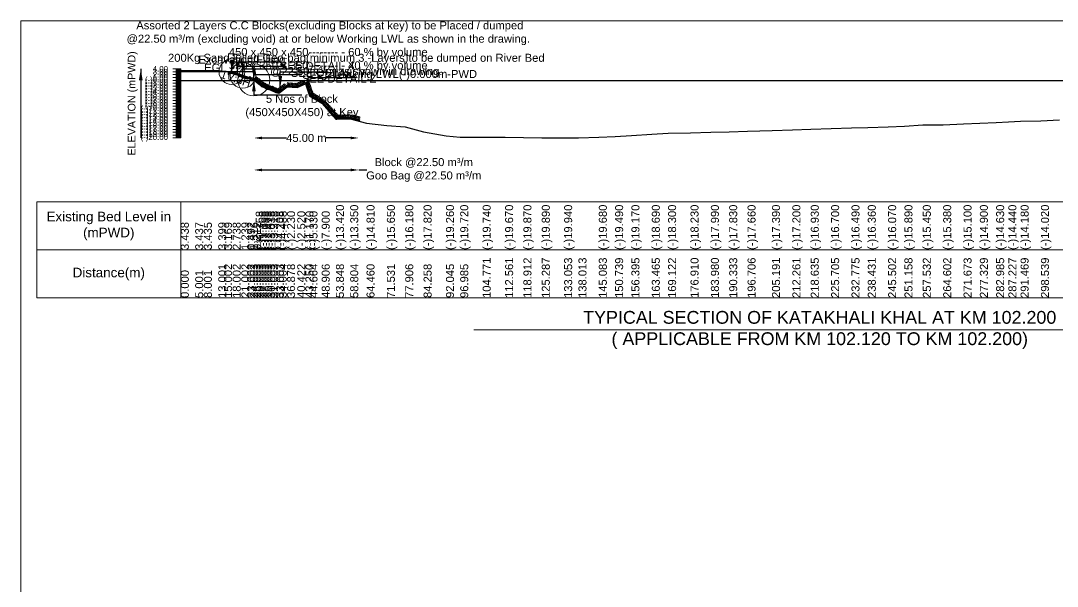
# Model space of a CAD drawing. Header units: inches. Extents: x 89000 to 845000, y -7071 to 31.
# Drawn here: x 745000 to 751476, y -3536 to 0 of the extents above; entities that cross this region are included whole.
import ezdxf

# ---------------------------------------------------------------- set-up
doc = ezdxf.new("R2010")
doc.units = ezdxf.units.IN
doc.header["$LTSCALE"] = 7
doc.header["$MEASUREMENT"] = 0
for name, color, linetype, lineweight in [('Cross section Data Border', 7, 'Continuous', 9), ('Cross Section Labels', 7, 'Continuous', 9), ('Existing_Bed_Level for Xsection', 7, 'Continuous', 25), ('Long Section Labels', 7, 'Continuous', 9)]:
    doc.layers.add(name, color=color, linetype=linetype, lineweight=lineweight)
doc.styles.get("Standard").update_dxf_attribs({"font": 'arial.ttf'})
doc.dimstyles.new('Appron Lebeling Style', dxfattribs={"dimtxt": 50, "dimasz": 50, "dimexe": 0.18, "dimexo": 0.0625, "dimgap": 0.09, "dimtad": 0, "dimtih": 1, "dimtoh": 1, "dimdec": 4, "dimzin": 0, "dimdsep": 46, "dimtxsty": 'Standard', "dimcen": 0.09, "dimse1": 1, "dimse2": 1, "dimadec": 0, "dimazin": 0, "dimtfac": 1, "dimtdec": 4, "dimtofl": 0, "dimtmove": 0, "dimatfit": 3, "dimfxl": 1, "dimtolj": 1, "dimtzin": 0, "dimarcsym": 0})
doc.dimstyles.get("Standard").update_dxf_attribs({"dimtxt": 0.18, "dimasz": 0.18, "dimexe": 0.18, "dimexo": 0.0625, "dimgap": 0.09, "dimtad": 0, "dimtih": 1, "dimtoh": 1, "dimdec": 4, "dimzin": 0, "dimdsep": 46, "dimtxsty": 'Standard', "dimcen": 0.09, "dimadec": 0, "dimazin": 0, "dimtfac": 1, "dimtdec": 4, "dimtofl": 0, "dimtmove": 0, "dimatfit": 3, "dimfxl": 1, "dimtolj": 1, "dimtzin": 0, "dimarcsym": 0})

# ---------------------------------------------------------------- blocks, each defined once
blk = doc.blocks.new('*D347')
at = {"layer": 'Cross Section Labels', "color": 0, "lineweight": -2, "transparency": 16777216}
for p, q in [((746506.7, -733.1), (746660.9, -733.1)), ((747062.2, -733.1), (746908, -733.1))]:
    blk.add_line(p, q, dxfattribs=at)
at = {"layer": 'Cross Section Labels', "color": 0, "transparency": 16777216}
for points in [[(746506.7, -724.7), (746506.7, -741.4), (746456.7, -733.1)], [(747062.2, -724.7), (747062.2, -741.4), (747112.2, -733.1)]]:
    blk.add_solid(points, dxfattribs=at)
at = {"layer": 'Defpoints', "color": 0, "transparency": 16777216}
for p in [(746456.7, -373.1), (747112.2, -627.2), (747112.2, -733.1)]:
    blk.add_point(p, dxfattribs=at)
at = {"layer": 'Cross Section Labels', "color": 0, "transparency": 16777216, "insert": (746784.5, -733.1), "char_height": 50, "attachment_point": 5}
blk.add_mtext('\\A1;45.00 m', dxfattribs=at)
blk = doc.blocks.new('*D348')
at = {"layer": 'Cross Section Labels', "color": 0, "lineweight": -2, "transparency": 16777216}
for p, q in [((746506.7, -933.1), (747062.2, -933.1)), ((747112.2, -933.1), (747162.2, -933.1))]:
    blk.add_line(p, q, dxfattribs=at)
at = {"layer": 'Cross Section Labels', "color": 0, "transparency": 16777216}
for points in [[(746506.7, -924.7), (746506.7, -941.4), (746456.7, -933.1)], [(747062.2, -924.7), (747062.2, -941.4), (747112.2, -933.1)]]:
    blk.add_solid(points, dxfattribs=at)
at = {"layer": 'Defpoints', "color": 0, "transparency": 16777216}
for p in [(746456.7, -373.1), (747112.2, -627.2), (747112.2, -933.1)]:
    blk.add_point(p, dxfattribs=at)
at = {"layer": 'Cross Section Labels', "color": 0, "transparency": 16777216, "insert": (747517.8, -933.1), "char_height": 50, "attachment_point": 5}
blk.add_mtext('\\A1;Block @22.50 m³/m ^JGoo Bag @22.50 m³/m ', dxfattribs=at)

msp = doc.modelspace()

# ---------------------------------------------------------------- linework, layer by layer
at = {"layer": 'Cross section Data Border'}
msp.add_lwpolyline([(745100, -1133.08), (754083.21237, -1133.08), (754083.21237, -1733.08), (745100, -1733.08)], close=True, dxfattribs=at)
for points in [[(746000, -1133.08), (746000, -1733.08)], [(745100, -1433.08), (754083.21237, -1433.08)]]:
    msp.add_lwpolyline(points, dxfattribs=at)
at = {"layer": 'Cross Section Labels'}
for points in [[(745000, 0), (755000, 0), (755000, -7071), (745000, -7071)], [(746892.74257, -373.08), (746942.74257, -323.08), (746842.74257, -323.08)]]:
    msp.add_lwpolyline(points, close=True, dxfattribs=at)
msp.add_lwpolyline([(747831.60619, -1933.08), (749991.60619, -1933.08), (752151.60619, -1933.08)], dxfattribs=at)
for centre, radius in [((746319.04257, -319.08), 80), ((746387.89257, -342.03), 80), ((746456.74257, -370.38), 100)]:
    msp.add_circle(centre, radius, dxfattribs=at)
at = {"layer": 'Existing_Bed_Level for Xsection'}
for points in [[(746000, -311.196), (746090.00906, -311.214), (746144.017, -311.25), (746234.02606, -311.898), (746270.02718, -316.038), (746324.03512, -323.796), (746378.04306, -350.778), (746414.04418, -364.224), (746432.05101, -349.392), (746450.04529, -369.264), (746468.05212, -379.524), (746486.04641, -394.104), (746504.05324, -410.664), (746522.06006, -417.684), (746540.05435, -427.764), (746558.06118, -432.804), (746594.0623, -448.824), (746612.06912, -453.864), (746663.79948, -413.22), (746727.60062, -418.44), (746778.50133, -394.14), (746803.95221, -469.02), (746880.30656, -515.28), (746969.26762, -614.64), (747058.47411, -613.38), (747160.28736, -639.66), (747287.55618, -654.78), (747402.29935, -664.32), (747516.64445, -693.84), (747656.81374, -719.76), (747745.73648, -728.04), (747885.88686, -728.4), (748026.09739, -727.14), (748140.41994, -730.74), (748255.15767, -731.1), (748394.95842, -732), (748484.22575, -732), (748611.48841, -727.32), (748713.29966, -723.9), (748815.11178, -718.14), (748942.37804, -709.5), (749044.19182, -702.48), (749184.37643, -701.22), (749311.63817, -696.9), (749425.99858, -694.02), (749540.71248, -690.96), (749693.43063, -686.1), (749820.69679, -682.68), (749935.43168, -677.82), (750062.69328, -673.68), (750189.95595, -669.9), (750291.76679, -667.56), (750419.03115, -662.34), (750520.84324, -659.1), (750635.58261, -651.18), (750762.84372, -649.92), (750890.10577, -644.88), (750991.91604, -641.28), (751093.72684, -636.42), (751170.08526, -633), (751246.44395, -628.32), (751373.70898, -625.44), (751488.44667, -619.5)], [(746456.74257, -319.08), (746000, -319.08)], [(746436.49257, -358.23), (746319.8739, -319.35711), (746319.04257, -319.08), (746318.16627, -319.08), (746301.96627, -319.08)], [(746000, -373.08), (753983.21237, -373.08)], [(746301.96627, -324.48), (746318.16627, -324.48), (746436.49257, -363.9221)], [(746301.96627, -326.28), (746317.87417, -326.28), (746433.97417, -364.98)], [(746301.96627, -328.08), (746317.58207, -328.08), (746432.44257, -366.36683)]]:
    msp.add_lwpolyline(points, dxfattribs=at)
at = {"layer": 'Long Section Labels'}
for points in [[(746000, -301.08), (745950, -301.08)], [(746000, -319.08), (745950, -319.08)], [(746000, -305.58), (745970, -305.58)], [(746000, -310.08), (745970, -310.08)], [(746000, -314.58), (745970, -314.58)], [(746000, -323.58), (745970, -323.58)], [(746000, -733.08), (746000, -715.08), (746000, -697.08), (746000, -679.08), (746000, -661.08), (746000, -643.08), (746000, -625.08), (746000, -607.08), (746000, -589.08), (746000, -571.08), (746000, -553.08), (746000, -535.08), (746000, -517.08), (746000, -499.08), (746000, -481.08), (746000, -463.08), (746000, -445.08), (746000, -427.08), (746000, -409.08), (746000, -391.08), (746000, -373.08), (746000, -355.08), (746000, -337.08), (746000, -319.08), (746000, -301.08)], [(746000, -337.08), (745950, -337.08)], [(746000, -355.08), (745950, -355.08)], [(746000, -373.08), (745950, -373.08)], [(746000, -328.08), (745970, -328.08)], [(746000, -332.58), (745970, -332.58)], [(746000, -341.58), (745970, -341.58)], [(746000, -346.08), (745970, -346.08)], [(746000, -350.58), (745970, -350.58)], [(746000, -359.58), (745970, -359.58)], [(746000, -364.08), (745970, -364.08)], [(746000, -368.58), (745970, -368.58)], [(746000, -377.58), (745970, -377.58)], [(746000, -382.08), (745970, -382.08)], [(746000, -386.58), (745970, -386.58)], [(746000, -391.08), (745950, -391.08)], [(746000, -409.08), (745950, -409.08)], [(746000, -427.08), (745950, -427.08)], [(746000, -445.08), (745950, -445.08)], [(746000, -395.58), (745970, -395.58)], [(746000, -400.08), (745970, -400.08)], [(746000, -404.58), (745970, -404.58)], [(746000, -413.58), (745970, -413.58)], [(746000, -418.08), (745970, -418.08)], [(746000, -422.58), (745970, -422.58)], [(746000, -431.58), (745970, -431.58)], [(746000, -436.08), (745970, -436.08)], [(746000, -440.58), (745970, -440.58)], [(746000, -449.58), (745970, -449.58)], [(746000, -463.08), (745950, -463.08)], [(746000, -481.08), (745950, -481.08)], [(746000, -499.08), (745950, -499.08)], [(746000, -517.08), (745950, -517.08)], [(746000, -454.08), (745970, -454.08)], [(746000, -458.58), (745970, -458.58)], [(746000, -467.58), (745970, -467.58)], [(746000, -472.08), (745970, -472.08)], [(746000, -476.58), (745970, -476.58)], [(746000, -485.58), (745970, -485.58)], [(746000, -490.08), (745970, -490.08)], [(746000, -494.58), (745970, -494.58)], [(746000, -503.58), (745970, -503.58)], [(746000, -508.08), (745970, -508.08)], [(746000, -512.58), (745970, -512.58)], [(746000, -535.08), (745950, -535.08)], [(746000, -553.08), (745950, -553.08)], [(746000, -571.08), (745950, -571.08)], [(746000, -521.58), (745970, -521.58)], [(746000, -526.08), (745970, -526.08)], [(746000, -530.58), (745970, -530.58)], [(746000, -539.58), (745970, -539.58)], [(746000, -544.08), (745970, -544.08)], [(746000, -548.58), (745970, -548.58)], [(746000, -557.58), (745970, -557.58)], [(746000, -562.08), (745970, -562.08)], [(746000, -566.58), (745970, -566.58)], [(746000, -575.58), (745970, -575.58)], [(746000, -580.08), (745970, -580.08)], [(746000, -589.08), (745950, -589.08)], [(746000, -607.08), (745950, -607.08)], [(746000, -625.08), (745950, -625.08)], [(746000, -643.08), (745950, -643.08)], [(746000, -584.58), (745970, -584.58)], [(746000, -593.58), (745970, -593.58)], [(746000, -598.08), (745970, -598.08)], [(746000, -602.58), (745970, -602.58)], [(746000, -611.58), (745970, -611.58)], [(746000, -616.08), (745970, -616.08)], [(746000, -620.58), (745970, -620.58)], [(746000, -629.58), (745970, -629.58)], [(746000, -634.08), (745970, -634.08)], [(746000, -638.58), (745970, -638.58)], [(746000, -661.08), (745950, -661.08)], [(746000, -679.08), (745950, -679.08)], [(746000, -697.08), (745950, -697.08)], [(746000, -647.58), (745970, -647.58)], [(746000, -652.08), (745970, -652.08)], [(746000, -656.58), (745970, -656.58)], [(746000, -665.58), (745970, -665.58)], [(746000, -670.08), (745970, -670.08)], [(746000, -674.58), (745970, -674.58)], [(746000, -683.58), (745970, -683.58)], [(746000, -688.08), (745970, -688.08)], [(746000, -692.58), (745970, -692.58)], [(746000, -701.58), (745970, -701.58)], [(746000, -706.08), (745970, -706.08)], [(746000, -710.58), (745970, -710.58)], [(746000, -715.08), (745950, -715.08)], [(746000, -733.08), (745950, -733.08)], [(746000, -719.58), (745970, -719.58)], [(746000, -724.08), (745970, -724.08)], [(746000, -728.58), (745970, -728.58)]]:
    msp.add_lwpolyline(points, dxfattribs=at)
for points in [[(746301.96627, -319.08), (746296.56627, -319.08), (746296.56627, -327.18), (746301.96627, -327.18)], [(746310.06627, -319.08), (746301.96627, -319.08), (746301.96627, -324.48), (746310.06627, -324.48)], [(746318.16627, -319.08), (746310.06627, -319.08), (746310.06627, -324.48), (746318.16627, -324.48)], [(746327.55824, -321.91856), (746319.8739, -319.35711), (746318.16627, -324.48), (746325.85061, -327.04144)], [(746335.24257, -324.48), (746327.55824, -321.91856), (746325.85061, -327.04144), (746333.53494, -329.60289)], [(746301.96627, -327.18), (746296.56627, -327.18), (746296.56627, -335.28), (746301.96627, -335.28)], [(746342.92691, -327.04144), (746335.24257, -324.48), (746333.53494, -329.60289), (746341.21928, -332.16433)], [(746350.61124, -329.60289), (746342.92691, -327.04144), (746341.21928, -332.16433), (746348.90361, -334.72578)], [(746358.29557, -332.16433), (746350.61124, -329.60289), (746348.90361, -334.72578), (746356.58794, -337.28722)], [(746365.97991, -334.72578), (746358.29557, -332.16433), (746356.58794, -337.28722), (746364.27228, -339.84867)], [(746373.66424, -337.28722), (746365.97991, -334.72578), (746364.27228, -339.84867), (746371.95661, -342.41011)], [(746381.34858, -339.84867), (746373.66424, -337.28722), (746371.95661, -342.41011), (746379.64095, -344.97156)], [(746389.03291, -342.41011), (746381.34858, -339.84867), (746379.64095, -344.97156), (746387.32528, -347.533)], [(746396.71725, -344.97156), (746389.03291, -342.41011), (746387.32528, -347.533), (746395.00962, -350.09445)], [(746404.40158, -347.533), (746396.71725, -344.97156), (746395.00962, -350.09445), (746402.69395, -352.65589)], [(746412.08592, -350.09445), (746404.40158, -347.533), (746402.69395, -352.65589), (746410.37829, -355.21734)], [(746419.77025, -352.65589), (746412.08592, -350.09445), (746410.37829, -355.21734), (746418.06262, -357.77878)], [(746427.45459, -355.21734), (746419.77025, -352.65589), (746418.06262, -357.77878), (746425.74696, -360.34023)], [(746435.13892, -357.77878), (746427.45459, -355.21734), (746425.74696, -360.34023), (746433.43129, -362.90167)], [(746440.54257, -364.98), (746432.44257, -364.98), (746432.44257, -373.08), (746440.54257, -373.08)], [(746444.59257, -356.88), (746436.49257, -356.88), (746436.49257, -364.98), (746444.59257, -364.98)], [(746448.64257, -364.98), (746440.54257, -364.98), (746440.54257, -373.08), (746448.64257, -373.08)], [(746452.69257, -356.88), (746444.59257, -356.88), (746444.59257, -364.98), (746452.69257, -364.98)], [(746456.74257, -364.98), (746448.64257, -364.98), (746448.64257, -373.08), (746456.74257, -373.08)], [(746472.35273, -365.03757), (746468.25867, -358.04839), (746461.26949, -362.14244), (746465.36354, -369.13163)], [(746476.54858, -356.5208), (746470.78964, -350.82478), (746465.09363, -356.58372), (746470.85256, -362.27973)], [(746479.39048, -369.04757), (746475.29642, -362.05838), (746468.30724, -366.15244), (746472.40129, -373.14162)], [(746483.58633, -360.53079), (746477.82739, -354.83477), (746472.13138, -360.59371), (746477.89031, -366.28973)], [(746487.23422, -376.12646), (746484.32907, -368.56537), (746476.76798, -371.47052), (746479.67313, -379.03161)], [(746492.757, -368.4038), (746487.99913, -361.84845), (746481.44378, -366.60632), (746486.20165, -373.16168)], [(746493.52764, -381.22575), (746490.6225, -373.66466), (746483.0614, -376.56981), (746485.96655, -384.1309)], [(746499.05043, -373.50309), (746494.29256, -366.94774), (746487.7372, -371.70562), (746492.49508, -378.26097)], [(746500.28075, -387.20205), (746497.85433, -379.47402), (746490.1263, -381.90044), (746492.55272, -389.62847)], [(746506.27586, -379.84003), (746501.93742, -372.99986), (746495.09725, -377.3383), (746499.43569, -384.17847)], [(746506.24283, -392.68508), (746503.81641, -384.95705), (746496.08837, -387.38347), (746498.5148, -395.1115)], [(746512.23794, -385.32307), (746507.8995, -378.4829), (746501.05933, -382.82133), (746505.39777, -389.66151)], [(746517.56506, -389.96536), (746511.03787, -385.16892), (746506.24143, -391.69611), (746512.76862, -396.49255)], [(746518.20002, -390.8061), (746513.86158, -383.96593), (746507.02141, -388.30437), (746511.35984, -395.14454)], [(746525.11184, -392.90749), (746518.58465, -388.11105), (746513.78821, -394.63824), (746520.3154, -399.43468)], [(746674.57192, -389.82774), (746666.94548, -387.09876), (746664.21649, -394.7252), (746671.84294, -397.45418)], [(746682.64494, -390.48825), (746675.0185, -387.75926), (746672.28952, -395.38571), (746679.91596, -398.11469)], [(746690.71797, -391.14876), (746683.09153, -388.41977), (746680.36254, -396.04622), (746687.98898, -398.7752)], [(746740.47396, -385.48596), (746732.50981, -386.96323), (746733.98708, -394.92738), (746741.95123, -393.45011)], [(746747.7837, -381.99629), (746739.81955, -383.47356), (746741.29681, -391.43771), (746749.26096, -389.96045)], [(746755.09343, -378.50663), (746747.12928, -379.98389), (746748.60655, -387.94804), (746756.5707, -386.47078)], [(746758.5831, -385.81636), (746750.61895, -387.29363), (746752.09621, -395.25778), (746760.06036, -393.78051)], [(746762.40317, -375.01696), (746754.43902, -376.49422), (746755.91628, -384.45837), (746763.88043, -382.98111)], [(746765.89283, -382.32669), (746757.92868, -383.80396), (746759.40595, -391.76811), (746767.3701, -390.29085)], [(746769.7129, -371.52729), (746761.74875, -373.00456), (746763.22602, -380.96871), (746771.19017, -379.49144)], [(746773.20257, -378.83703), (746765.23842, -380.31429), (746766.71568, -388.27844), (746774.67983, -386.80118)], [(746804.59665, -395.73842), (746804.06535, -387.65586), (746795.9828, -388.18715), (746796.51409, -396.26971)], [(746512.20491, -398.16811), (746509.77848, -390.44008), (746502.05045, -392.8665), (746504.47687, -400.59454)], [(746514.65449, -399.00246), (746509.58606, -392.68415), (746503.26775, -397.75257), (746508.33617, -404.07088)], [(746522.20127, -401.94459), (746517.13284, -395.62628), (746510.81453, -400.6947), (746515.88295, -407.01301)], [(746529.74804, -404.88672), (746524.67962, -398.5684), (746518.36131, -403.63683), (746523.42973, -409.95514)], [(746532.65862, -395.84962), (746526.13143, -391.05318), (746521.33499, -397.58037), (746527.86218, -402.37681)], [(746538.51255, -410.033), (746534.36771, -403.07382), (746527.40852, -407.21866), (746531.55336, -414.17785)], [(746542.64627, -401.4859), (746536.84601, -395.83197), (746531.19208, -401.63223), (746536.99234, -407.28617)], [(746545.57931, -413.99165), (746541.43447, -407.03246), (746534.47528, -411.1773), (746538.62013, -418.13649)], [(746549.71304, -405.44455), (746543.91278, -399.79061), (746538.25884, -405.59088), (746544.05911, -411.24481)], [(746549.98104, -415.26115), (746544.314, -409.4737), (746538.52655, -415.14074), (746544.19359, -420.92819)], [(746551.98584, -405.98099), (746545.0173, -401.8519), (746540.88821, -408.82045), (746547.85676, -412.94954)], [(746557.78127, -417.44439), (746552.11422, -411.65693), (746546.32677, -417.32397), (746551.99381, -423.11143)], [(746559.78607, -408.16423), (746552.81752, -404.03514), (746548.68843, -411.00369), (746555.65698, -415.13277)], [(746565.58149, -419.62762), (746559.91445, -413.84017), (746554.12699, -419.50721), (746559.79403, -425.29466)], [(746567.58629, -410.34746), (746560.61775, -406.21837), (746556.48866, -413.18692), (746563.4572, -417.31601)], [(746574.816, -424.15276), (746570.04969, -417.60354), (746563.50047, -422.36985), (746568.26678, -428.91907)], [(746578.14749, -415.26221), (746571.8526, -410.16473), (746566.75511, -416.45962), (746573.05001, -421.5571)], [(746582.21638, -427.44583), (746577.45007, -420.89661), (746570.90085, -425.66292), (746575.66716, -432.21214)], [(746585.54788, -418.55528), (746579.25298, -413.4578), (746574.1555, -419.75269), (746580.45039, -424.85017)], [(746589.61677, -430.7389), (746584.85046, -424.18968), (746578.30124, -428.95598), (746583.06755, -435.50521)], [(746592.94826, -421.84835), (746586.65337, -416.75087), (746581.55588, -423.04576), (746587.85078, -428.14324)], [(746597.01715, -434.03197), (746592.25084, -427.48274), (746585.70162, -432.24905), (746590.46793, -438.79827)], [(746600.34864, -425.14142), (746594.05375, -420.04394), (746588.95627, -426.33883), (746595.25116, -431.43631)], [(746604.41754, -437.32503), (746599.65123, -430.77581), (746593.10201, -435.54212), (746597.86832, -442.09134)], [(746607.74903, -428.43449), (746601.45414, -423.33701), (746596.35665, -429.6319), (746602.65155, -434.72938)], [(746604.84144, -428.77592), (746597.39338, -431.95968), (746600.57714, -439.40774), (746608.0252, -436.22398)], [(746610.43771, -438.12611), (746604.77067, -432.33865), (746598.98321, -438.0057), (746604.65025, -443.79315)], [(746612.44251, -428.84595), (746605.47397, -424.71686), (746601.34488, -431.68541), (746608.31343, -435.8145)], [(746611.14524, -435.87541), (746603.12787, -437.02939), (746604.28185, -445.04677), (746612.29923, -443.89278)], [(746611.2107, -423.77166), (746603.76263, -426.95542), (746606.94639, -434.40349), (746614.39446, -431.21973)], [(746618.23793, -440.30935), (746612.57089, -434.52189), (746606.78344, -440.18893), (746612.45048, -445.97639)], [(746616.21495, -430.14092), (746608.76689, -433.32468), (746611.95065, -440.77274), (746619.39872, -437.58898)], [(746620.24274, -431.02918), (746613.27419, -426.9001), (746609.1451, -433.86864), (746616.11365, -437.99773)], [(746617.57995, -418.7674), (746610.13189, -421.95117), (746613.31565, -429.39923), (746620.76371, -426.21547)], [(746622.58421, -425.13666), (746615.13614, -428.32042), (746618.31991, -435.76849), (746625.76797, -432.58472)], [(746623.94921, -413.76315), (746616.50114, -416.94691), (746619.6849, -424.39497), (746627.13297, -421.21121)], [(746628.95346, -420.1324), (746621.5054, -423.31617), (746624.68916, -430.76423), (746632.13723, -427.58047)], [(746630.31846, -408.75889), (746622.8704, -411.94265), (746626.05416, -419.39072), (746633.50222, -416.20695)], [(746635.32272, -415.12815), (746627.87465, -418.31191), (746631.05842, -425.75997), (746638.50648, -422.57621)], [(746636.68772, -403.75463), (746629.23965, -406.9384), (746632.42341, -414.38646), (746639.87148, -411.2027)], [(746641.69197, -410.12389), (746634.24391, -413.30765), (746637.42767, -420.75572), (746644.87574, -417.57195)], [(746643.05697, -398.75038), (746635.60891, -401.93414), (746638.79267, -409.3822), (746646.24073, -406.19844)], [(746648.06123, -405.11963), (746640.61316, -408.30339), (746643.79693, -415.75146), (746651.24499, -412.5677)], [(746649.42623, -393.74612), (746641.97816, -396.92988), (746645.16193, -404.37795), (746652.60999, -401.19418)], [(746654.43048, -400.11537), (746646.98242, -403.29914), (746650.16618, -410.7472), (746657.61425, -407.56344)], [(746673.91141, -397.90077), (746666.28497, -395.17178), (746663.55598, -402.79822), (746671.18243, -405.52721)], [(746681.98444, -398.56127), (746674.35799, -395.83229), (746671.62901, -403.45873), (746679.25545, -406.18772)], [(746690.05746, -399.22178), (746682.43102, -396.4928), (746679.70203, -404.11924), (746687.32848, -406.84823)], [(746698.13049, -399.88229), (746690.50404, -397.15331), (746687.77506, -404.77975), (746695.4015, -407.50873)], [(746698.79099, -391.80927), (746691.16455, -389.08028), (746688.43557, -396.70672), (746696.06201, -399.43571)], [(746706.20351, -400.5428), (746698.57707, -397.81381), (746695.84808, -405.44026), (746703.47453, -408.16924)], [(746706.86402, -392.46977), (746699.23758, -389.74079), (746696.50859, -397.36723), (746704.13503, -400.09622)], [(746714.27654, -401.20331), (746706.65009, -398.47432), (746703.92111, -406.10077), (746711.54755, -408.82975)], [(746714.93704, -393.13028), (746707.3106, -390.4013), (746704.58162, -398.02774), (746712.20806, -400.75673)], [(746722.34956, -401.86382), (746714.72312, -399.13483), (746711.99413, -406.76127), (746719.62058, -409.49026)], [(746723.01007, -393.79079), (746715.38362, -391.06181), (746712.65464, -398.68825), (746720.28108, -401.41723)], [(746725.85449, -392.4653), (746717.89034, -393.94256), (746719.36761, -401.90671), (746727.33176, -400.42945)], [(746730.42258, -402.52432), (746722.79614, -399.79534), (746720.06716, -407.42178), (746727.6936, -410.15077)], [(746731.08309, -394.4513), (746723.45665, -391.72231), (746720.72766, -399.34876), (746728.35411, -402.07774)], [(746729.34416, -399.77503), (746721.38001, -401.2523), (746722.85727, -409.21645), (746730.82142, -407.73918)], [(746733.16423, -388.97563), (746725.20008, -390.45289), (746726.67734, -398.41704), (746734.64149, -396.93978)], [(746736.6539, -396.28536), (746728.68975, -397.76263), (746730.16701, -405.72678), (746738.13116, -404.24951)], [(746743.96363, -392.7957), (746735.99948, -394.27296), (746737.47674, -402.23711), (746745.44089, -400.75985)], [(746751.27337, -389.30603), (746743.30921, -390.78329), (746744.78648, -398.74744), (746752.75063, -397.27018)], [(746796.92753, -398.34507), (746796.39623, -390.26251), (746788.31368, -390.7938), (746788.84497, -398.87636)], [(746799.53417, -406.01418), (746799.00288, -397.93163), (746790.92032, -398.46292), (746791.45162, -406.54548)], [(746802.14082, -413.6833), (746801.60953, -405.60075), (746793.52697, -406.13204), (746794.05827, -414.2146)], [(746804.74747, -421.35242), (746804.21618, -413.26987), (746796.13362, -413.80116), (746796.66491, -421.88372)], [(746807.20329, -403.40754), (746806.672, -395.32498), (746798.58944, -395.85627), (746799.12074, -403.93883)], [(746807.35412, -429.02154), (746806.82283, -420.93898), (746798.74027, -421.47028), (746799.27156, -429.55283)], [(746809.80994, -411.07666), (746809.27865, -402.9941), (746801.19609, -403.52539), (746801.72738, -411.60795)], [(746809.96077, -436.69066), (746809.42947, -428.6081), (746801.34692, -429.1394), (746801.87821, -437.22195)], [(746812.41659, -418.74577), (746811.8853, -410.66322), (746803.80274, -411.19451), (746804.33403, -419.27707)], [(746812.56741, -444.35978), (746812.03612, -436.27722), (746803.95356, -436.80852), (746804.48486, -444.89107)], [(746815.02324, -426.41489), (746814.49194, -418.33234), (746806.40939, -418.86363), (746806.94068, -426.94619)], [(746815.17406, -452.0289), (746814.64277, -443.94634), (746806.56021, -444.47763), (746807.09151, -452.56019)], [(746817.62989, -434.08401), (746817.09859, -426.00146), (746809.01604, -426.53275), (746809.54733, -434.61531)], [(746817.78071, -459.69802), (746817.24942, -451.61546), (746809.16686, -452.14675), (746809.69815, -460.22931)], [(746821.54778, -439.09158), (746817.04368, -432.35933), (746810.31144, -436.86342), (746814.81553, -443.59567)], [(746824.15443, -446.7607), (746819.65033, -440.02845), (746812.91809, -444.53254), (746817.42218, -451.26479)], [(746826.76107, -454.42981), (746822.25698, -447.69757), (746815.52473, -452.20166), (746820.02883, -458.93391)], [(746825.89388, -451.57396), (746818.11544, -449.31434), (746815.85582, -457.09278), (746823.63426, -459.3524)], [(746822.40389, -461.38318), (746816.79972, -455.53483), (746810.95136, -461.13899), (746816.55553, -466.98735)], [(746820.38736, -467.36714), (746819.85607, -459.28458), (746811.77351, -459.81587), (746812.3048, -467.89843)], [(746829.33161, -465.58041), (746823.72744, -459.73205), (746817.87908, -465.33622), (746823.48325, -471.18458)], [(746829.36772, -462.09893), (746824.86363, -455.36669), (746818.13138, -459.87078), (746822.63548, -466.60303)], [(746832.8216, -455.77118), (746825.04316, -453.51156), (746822.78354, -461.29), (746830.56198, -463.54962)], [(746836.25933, -469.77763), (746830.65516, -463.92927), (746824.8068, -469.53344), (746830.41097, -475.3818)], [(746839.74932, -459.96841), (746831.97088, -457.70879), (746829.71126, -465.48723), (746837.4897, -467.74685)], [(746843.18705, -473.97486), (746837.58288, -468.1265), (746831.73452, -473.73067), (746837.33869, -479.57902)], [(746846.67704, -464.16563), (746838.8986, -461.90601), (746836.63898, -469.68445), (746844.41742, -471.94407)], [(746850.11477, -478.17208), (746844.5106, -472.32372), (746838.66224, -477.92789), (746844.26641, -483.77625)], [(746853.60476, -468.36286), (746845.82632, -466.10324), (746843.5667, -473.88167), (746851.34514, -476.1413)], [(746857.04249, -482.3693), (746851.43832, -476.52095), (746845.58996, -482.12512), (746851.19413, -487.97347)], [(746860.53248, -472.56008), (746852.75404, -470.30046), (746850.49442, -478.0789), (746858.27286, -480.33852)], [(746863.97021, -486.56653), (746858.36604, -480.71817), (746852.51768, -486.32234), (746858.12185, -492.1707)], [(746867.4602, -476.7573), (746859.68176, -474.49768), (746857.42214, -482.27612), (746865.20058, -484.53574)], [(746870.89793, -490.76375), (746865.29376, -484.91539), (746859.4454, -490.51956), (746865.04957, -496.36792)], [(746874.38792, -480.95453), (746866.60948, -478.69491), (746864.34986, -486.47335), (746872.1283, -488.73297)], [(746877.82565, -494.96098), (746872.22148, -489.11262), (746866.37312, -494.71679), (746871.97729, -500.56515)], [(746881.31564, -485.15175), (746873.5372, -482.89213), (746871.27758, -490.67057), (746879.05602, -492.93019)], [(746884.75337, -499.1582), (746879.1492, -493.30984), (746873.30084, -498.91401), (746878.90501, -504.76237)], [(746888.24336, -489.34898), (746880.46492, -487.08936), (746878.2053, -494.8678), (746885.98374, -497.12742)], [(746891.68109, -503.35543), (746886.07692, -497.50707), (746880.22856, -503.11124), (746885.83273, -508.95959)], [(746895.17108, -493.5462), (746887.39264, -491.28658), (746885.13302, -499.06502), (746892.91146, -501.32464)], [(746900.06658, -513.22434), (746896.41096, -505.99617), (746889.18279, -509.6518), (746892.83842, -516.87996)], [(746905.46965, -519.25898), (746901.81402, -512.03081), (746894.58585, -515.68644), (746898.24148, -522.91461)], [(746906.26482, -504.85876), (746899.48309, -500.42952), (746895.05385, -507.21125), (746901.83557, -511.64049)], [(746911.66788, -510.89341), (746904.88615, -506.46416), (746900.45691, -513.24589), (746907.23864, -517.67513)], [(746917.07094, -516.92805), (746910.28921, -512.49881), (746905.85997, -519.28053), (746912.6417, -523.70978)], [(746910.87271, -525.29362), (746907.21708, -518.06546), (746899.98891, -521.72108), (746903.64454, -528.94925)], [(746916.27577, -531.32827), (746912.62014, -524.1001), (746905.39198, -527.75573), (746909.0476, -534.98389)], [(746921.67883, -537.36291), (746918.02321, -530.13474), (746910.79504, -533.79037), (746914.45067, -541.01854)], [(746922.474, -522.96269), (746915.69227, -518.53345), (746911.26303, -525.31518), (746918.04476, -529.74442)], [(746927.08189, -543.39755), (746923.42627, -536.16939), (746916.1981, -539.82501), (746919.85373, -547.05318)], [(746927.87706, -528.99734), (746921.09534, -524.56809), (746916.66609, -531.34982), (746923.44782, -535.77906)], [(746932.48496, -549.4322), (746928.82933, -542.20403), (746921.60116, -545.85966), (746925.25679, -553.08782)], [(746933.28013, -535.03198), (746926.4984, -530.60274), (746922.06916, -537.38446), (746928.85088, -541.81371)], [(746937.88802, -555.46684), (746934.23239, -548.23867), (746927.00423, -551.8943), (746930.65985, -559.12247)], [(746938.68319, -541.06662), (746931.90146, -536.63738), (746927.47222, -543.41911), (746934.25395, -547.84835)], [(746943.29108, -561.50148), (746939.63545, -554.27332), (746932.40729, -557.92894), (746936.06291, -565.15711)], [(746944.08625, -547.10127), (746937.30452, -542.67202), (746932.87528, -549.45375), (746939.65701, -553.88299)], [(746948.69414, -567.53613), (746945.03852, -560.30796), (746937.81035, -563.96359), (746941.46598, -571.19175)], [(746949.48931, -553.13591), (746942.70759, -548.70667), (746938.27834, -555.48839), (746945.06007, -559.91764)], [(746954.0972, -573.57077), (746950.44158, -566.3426), (746943.21341, -569.99823), (746946.86904, -577.2264)], [(746954.89237, -559.17055), (746948.11065, -554.74131), (746943.68141, -561.52304), (746950.46313, -565.95228)], [(746959.50027, -579.60541), (746955.84464, -572.37725), (746948.61647, -576.03287), (746952.2721, -583.26104)], [(746960.29544, -565.2052), (746953.51371, -560.77595), (746949.08447, -567.55768), (746955.86619, -571.98692)], [(746964.90333, -585.64006), (746961.2477, -578.41189), (746954.01954, -582.06752), (746957.67516, -589.29568)], [(746965.6985, -571.23984), (746958.91677, -566.8106), (746954.48753, -573.59232), (746961.26926, -578.02157)], [(746971.10156, -577.27448), (746964.31983, -572.84524), (746959.89059, -579.62697), (746966.67232, -584.05621)], [(746976.50462, -583.30913), (746969.7229, -578.87988), (746965.29365, -585.66161), (746972.07538, -590.09085)], [(746970.30639, -591.6747), (746966.65076, -584.44653), (746959.4226, -588.10216), (746963.07822, -595.33033)], [(746975.70945, -597.70934), (746972.05383, -590.48118), (746964.82566, -594.1368), (746968.48129, -601.36497)], [(746974.68108, -588.27012), (746966.88791, -590.47841), (746969.0962, -598.27158), (746976.88937, -596.06329)], [(746976.9229, -598.43748), (746969.07048, -596.45018), (746967.08317, -604.30261), (746974.9356, -606.28991)], [(746981.11252, -603.74399), (746977.45689, -596.51582), (746970.22872, -600.17145), (746973.88435, -607.39961)], [(746981.90768, -589.34377), (746975.12596, -584.91453), (746970.69672, -591.69625), (746977.47844, -596.1255)], [(746982.78027, -588.15573), (746974.98711, -590.36401), (746977.19539, -598.15718), (746984.98856, -595.94889)], [(746985.0221, -598.32308), (746977.16967, -596.33578), (746975.18237, -604.18821), (746983.0348, -606.17551)], [(746987.31075, -595.37841), (746980.52902, -590.94917), (746976.09978, -597.7309), (746982.8815, -602.16014)], [(746990.87947, -588.04133), (746983.0863, -590.24962), (746985.29459, -598.04278), (746993.08775, -595.8345)], [(746993.12129, -598.20869), (746985.26886, -596.22138), (746983.28156, -604.07381), (746991.13399, -606.06111)], [(746998.97866, -587.92693), (746991.18549, -590.13522), (746993.39378, -597.92839), (747001.18695, -595.7201)], [(747001.22048, -598.09429), (746993.36805, -596.10699), (746991.38075, -603.95942), (746999.23318, -605.94672)], [(747007.07785, -587.81253), (746999.28468, -590.02082), (747001.49297, -597.81399), (747009.28614, -595.6057)], [(747009.31967, -597.97989), (747001.46724, -595.99259), (746999.47994, -603.84502), (747007.33237, -605.83232)], [(747015.17704, -587.69814), (747007.38387, -589.90643), (747009.59216, -597.69959), (747017.38533, -595.49131)], [(747017.41887, -597.86549), (747009.56644, -595.87819), (747007.57914, -603.73062), (747015.43156, -605.71792)], [(747023.27623, -587.58374), (747015.48307, -589.79203), (747017.69136, -597.5852), (747025.48452, -595.37691)], [(747025.51806, -597.7511), (747017.66563, -595.7638), (747015.67833, -603.61622), (747023.53076, -605.60352)], [(747031.37543, -587.46934), (747023.58226, -589.67763), (747025.79055, -597.4708), (747033.58371, -595.26251)], [(747033.61725, -597.6367), (747025.76482, -595.6494), (747023.77752, -603.50183), (747031.62995, -605.48913)], [(747039.47462, -587.35495), (747031.68145, -589.56323), (747033.88974, -597.3564), (747041.68291, -595.14811)], [(747041.71644, -597.5223), (747033.86401, -595.535), (747031.87671, -603.38743), (747039.72914, -605.37473)], [(747047.57381, -587.24055), (747039.78064, -589.44884), (747041.98893, -597.242), (747049.7821, -595.03372)], [(747049.81563, -597.4079), (747041.96321, -595.4206), (747039.9759, -603.27303), (747047.82833, -605.26033)], [(747055.673, -587.12615), (747047.87984, -589.33444), (747050.08812, -597.12761), (747057.88129, -594.91932)], [(747057.91483, -597.29351), (747050.0624, -595.30621), (747048.0751, -603.15863), (747055.92752, -605.14594)], [(747070.01759, -599.73936), (747062.96665, -595.7526), (747058.97989, -602.80355), (747066.03084, -606.7903)], [(747070.53494, -589.34064), (747062.43529, -589.41673), (747062.51138, -597.51638), (747070.61103, -597.44029)], [(747077.86053, -601.76378), (747070.80959, -597.77702), (747066.82284, -604.82796), (747073.87378, -608.81472)], [(747078.37788, -591.36506), (747070.27824, -591.44115), (747070.35433, -599.54079), (747078.45397, -599.4647)], [(747085.70347, -603.78819), (747078.65253, -599.80144), (747074.66578, -606.85238), (747081.71672, -610.83914)], [(747086.22082, -593.38948), (747078.12118, -593.46557), (747078.19727, -601.56521), (747086.29691, -601.48912)], [(747093.54642, -605.81261), (747086.49547, -601.82586), (747082.50872, -608.8768), (747089.55966, -612.86355)], [(747094.06376, -595.4139), (747085.96412, -595.48999), (747086.04021, -603.58963), (747094.13985, -603.51354)], [(747101.38936, -607.83703), (747094.33842, -603.85027), (747090.35166, -610.90122), (747097.4026, -614.88797)], [(747101.9067, -597.43831), (747093.80706, -597.5144), (747093.88315, -605.61405), (747101.98279, -605.53796)], [(747109.2323, -609.86144), (747102.18136, -605.87469), (747098.1946, -612.92563), (747105.24555, -616.91239)], [(747109.74964, -599.46273), (747101.65, -599.53882), (747101.72609, -607.63846), (747109.82574, -607.56237)], [(747117.07524, -611.88586), (747110.0243, -607.89911), (747106.03754, -614.95005), (747113.08849, -618.9368)], [(747117.59259, -601.48715), (747109.49294, -601.56324), (747109.56903, -609.66288), (747117.66868, -609.58679)]]:
    msp.add_lwpolyline(points, close=True, dxfattribs=at)
for centre, major_axis in [((746462.70482, -374.71626), (5.20481, -2.96562)), ((746464.21971, -372.05756), (5.20481, -2.96562)), ((746465.7346, -369.39885), (5.20481, -2.96562)), ((746472.8649, -381.45439), (4.65434, -3.77121)), ((746474.7913, -379.07688), (4.65434, -3.77121)), ((746476.7177, -376.69936), (4.65434, -3.77121)), ((746482.17358, -388.99681), (4.65434, -3.77121)), ((746484.09998, -386.6193), (4.65434, -3.77121)), ((746486.02638, -384.24178), (4.65434, -3.77121)), ((746495.46199, -392.36986), (4.40929, -4.05501)), ((746766.03126, -391.61616), (5.40595, 2.5808)), ((746783.43115, -394.38106), (1.92776, -5.67174)), ((746786.32837, -393.39632), (1.92776, -5.67174)), ((746491.31925, -396.87454), (4.40929, -4.05501)), ((746493.39062, -394.6222), (4.40929, -4.05501)), ((746500.13783, -404.98455), (4.40929, -4.05501)), ((746502.2092, -402.73221), (4.40929, -4.05501)), ((746504.28056, -400.47987), (4.40929, -4.05501)), ((746509.50442, -411.147), (5.58126, -2.17587)), ((746510.61589, -408.29599), (5.58126, -2.17587)), ((746511.72736, -405.44499), (5.58126, -2.17587)), ((746520.66695, -415.49873), (5.58126, -2.17587)), ((746521.77842, -412.64773), (5.58126, -2.17587)), ((746522.88989, -409.79672), (5.58126, -2.17587)), ((746531.43544, -421.18217), (5.22626, -2.92764)), ((746532.93093, -418.51251), (5.22626, -2.92764)), ((746534.42641, -415.84284), (5.22626, -2.92764)), ((746541.66532, -426.6261), (5.7687, -1.61462)), ((746542.49009, -423.67935), (5.7687, -1.61462)), ((746543.31487, -420.7326), (5.7687, -1.61462)), ((746553.20271, -429.85534), (5.7687, -1.61462)), ((746554.02749, -426.90859), (5.7687, -1.61462)), ((746554.85227, -423.96184), (5.7687, -1.61462)), ((746564.62852, -434.05173), (5.473, -2.43541)), ((746565.87257, -431.25603), (5.473, -2.43541)), ((746567.11662, -428.46033), (5.473, -2.43541)), ((746575.57451, -438.92255), (5.473, -2.43541)), ((746576.81856, -436.12685), (5.473, -2.43541)), ((746578.06261, -433.33115), (5.473, -2.43541)), ((746586.52051, -443.79336), (5.473, -2.43541)), ((746587.76455, -440.99766), (5.473, -2.43541)), ((746589.0086, -438.20196), (5.473, -2.43541)), ((746597.40718, -448.17141), (5.7687, -1.61462)), ((746598.23196, -445.22466), (5.7687, -1.61462)), ((746599.05674, -442.27791), (5.7687, -1.61462)), ((746608.94458, -451.40066), (5.7687, -1.61462)), ((746609.76936, -448.45391), (5.7687, -1.61462)), ((746610.59413, -445.50716), (5.7687, -1.61462)), ((746613.87564, -442.71587), (4.71042, 3.70093)), ((746615.76614, -445.12203), (4.71042, 3.70093)), ((746617.65664, -447.5282), (4.71042, 3.70093)), ((746623.29648, -435.31402), (4.71042, 3.70093)), ((746625.18697, -437.72018), (4.71042, 3.70093)), ((746627.07747, -440.12634), (4.71042, 3.70093)), ((746632.71731, -427.91217), (4.71042, 3.70093)), ((746634.60781, -430.31833), (4.71042, 3.70093)), ((746636.49831, -432.72449), (4.71042, 3.70093)), ((746642.13815, -420.51031), (4.71042, 3.70093)), ((746644.02865, -422.91648), (4.71042, 3.70093)), ((746645.91914, -425.32264), (4.71042, 3.70093)), ((746651.55899, -413.10846), (4.71042, 3.70093)), ((746653.44948, -415.51463), (4.71042, 3.70093)), ((746655.33998, -417.92079), (4.71042, 3.70093)), ((746666.34084, -411.89281), (5.97045, -0.48848)), ((746666.59036, -408.843), (5.97045, -0.48848)), ((746666.83989, -405.79319), (5.97045, -0.48848)), ((746678.28174, -412.86978), (5.97045, -0.48848)), ((746678.53126, -409.81997), (5.97045, -0.48848)), ((746678.78079, -406.77016), (5.97045, -0.48848)), ((746690.22264, -413.84674), (5.97045, -0.48848)), ((746690.47216, -410.79693), (5.97045, -0.48848)), ((746690.72169, -407.74713), (5.97045, -0.48848)), ((746702.16354, -414.82371), (5.97045, -0.48848)), ((746702.41306, -411.7739), (5.97045, -0.48848)), ((746702.66259, -408.72409), (5.97045, -0.48848)), ((746714.10444, -415.80067), (5.97045, -0.48848)), ((746714.35396, -412.75087), (5.97045, -0.48848)), ((746714.60349, -409.70106), (5.97045, -0.48848)), ((746726.04534, -416.77764), (5.97045, -0.48848)), ((746726.29487, -413.72783), (5.97045, -0.48848)), ((746726.54439, -410.67802), (5.97045, -0.48848)), ((746733.59553, -407.10097), (5.40595, 2.5808)), ((746734.91385, -409.86243), (5.40595, 2.5808)), ((746736.23217, -412.62389), (5.40595, 2.5808)), ((746744.40744, -401.93937), (5.40595, 2.5808)), ((746745.72576, -404.70082), (5.40595, 2.5808)), ((746747.04408, -407.46228), (5.40595, 2.5808)), ((746755.21935, -396.77776), (5.40595, 2.5808)), ((746756.53767, -399.53922), (5.40595, 2.5808)), ((746757.85599, -402.30067), (5.40595, 2.5808)), ((746767.34958, -394.37761), (5.40595, 2.5808)), ((746768.6679, -397.13907), (5.40595, 2.5808)), ((746780.53392, -395.36579), (1.92776, -5.67174)), ((746784.38944, -406.70927), (1.92776, -5.67174)), ((746787.28667, -405.72454), (1.92776, -5.67174)), ((746788.24497, -418.05275), (1.92776, -5.67174)), ((746790.18389, -404.7398), (1.92776, -5.67174)), ((746791.14219, -417.06802), (1.92776, -5.67174)), ((746792.10049, -429.39623), (1.92776, -5.67174)), ((746794.03941, -416.08328), (1.92776, -5.67174)), ((746794.99771, -428.41149), (1.92776, -5.67174)), ((746795.95601, -440.73971), (1.92776, -5.67174)), ((746797.89493, -427.42676), (1.92776, -5.67174)), ((746798.85323, -439.75497), (1.92776, -5.67174)), ((746799.81153, -452.08319), (1.92776, -5.67174)), ((746801.75046, -438.77024), (1.92776, -5.67174)), ((746802.70876, -451.09845), (1.92776, -5.67174)), ((746805.60598, -450.11372), (1.92776, -5.67174)), ((746803.66705, -463.42667), (1.92776, -5.67174)), ((746806.56428, -462.44193), (1.92776, -5.67174)), ((746810.38404, -471.12789), (5.12343, -3.10408)), ((746811.96966, -468.51075), (5.12343, -3.10408)), ((746809.4615, -461.4572), (1.92776, -5.67174)), ((746813.55528, -465.89361), (5.12343, -3.10408)), ((746820.63091, -477.33605), (5.12343, -3.10408)), ((746822.21653, -474.71891), (5.12343, -3.10408)), ((746823.80215, -472.10177), (5.12343, -3.10408)), ((746830.87778, -483.54421), (5.12343, -3.10408)), ((746832.4634, -480.92707), (5.12343, -3.10408)), ((746834.04901, -478.30993), (5.12343, -3.10408)), ((746841.12465, -489.75237), (5.12343, -3.10408)), ((746842.71026, -487.13523), (5.12343, -3.10408)), ((746844.29588, -484.51809), (5.12343, -3.10408)), ((746851.37151, -495.96053), (5.12343, -3.10408)), ((746852.95713, -493.34339), (5.12343, -3.10408)), ((746854.54275, -490.72625), (5.12343, -3.10408)), ((746861.61838, -502.16869), (5.12343, -3.10408)), ((746863.204, -499.55155), (5.12343, -3.10408)), ((746864.78962, -496.93442), (5.12343, -3.10408)), ((746871.86525, -508.37685), (5.12343, -3.10408)), ((746873.45087, -505.75972), (5.12343, -3.10408)), ((746875.03649, -503.14258), (5.12343, -3.10408)), ((746882.2363, -515.14162), (3.99586, -4.46295)), ((746884.51605, -513.10046), (3.99586, -4.46295)), ((746886.79581, -511.0593), (3.99586, -4.46295)), ((746892.50778, -522.02637), (3.99586, -4.46295)), ((746894.78754, -519.98521), (3.99586, -4.46295)), ((746890.22803, -524.06752), (3.99586, -4.46295)), ((746898.21976, -532.99343), (3.99586, -4.46295)), ((746900.49951, -530.95227), (3.99586, -4.46295)), ((746902.77927, -528.91112), (3.99586, -4.46295)), ((746906.21149, -541.91934), (3.99586, -4.46295)), ((746908.49124, -539.87818), (3.99586, -4.46295)), ((746910.771, -537.83703), (3.99586, -4.46295)), ((746914.20322, -550.84525), (3.99586, -4.46295)), ((746916.48297, -548.80409), (3.99586, -4.46295)), ((746918.76272, -546.76293), (3.99586, -4.46295)), ((746922.19495, -559.77116), (3.99586, -4.46295)), ((746924.4747, -557.73), (3.99586, -4.46295)), ((746926.75445, -555.68884), (3.99586, -4.46295)), ((746930.18667, -568.69706), (3.99586, -4.46295)), ((746932.46643, -566.65591), (3.99586, -4.46295)), ((746934.74618, -564.61475), (3.99586, -4.46295)), ((746938.1784, -577.62297), (3.99586, -4.46295)), ((746940.45816, -575.58181), (3.99586, -4.46295)), ((746942.73791, -573.54066), (3.99586, -4.46295)), ((746946.17013, -586.54888), (3.99586, -4.46295)), ((746948.44989, -584.50772), (3.99586, -4.46295)), ((746950.72964, -582.46657), (3.99586, -4.46295)), ((746954.16186, -595.47479), (3.99586, -4.46295)), ((746956.44162, -593.43363), (3.99586, -4.46295)), ((746958.72137, -591.39247), (3.99586, -4.46295)), ((746962.15359, -604.4007), (3.99586, -4.46295)), ((746964.43335, -602.35954), (3.99586, -4.46295)), ((746966.7131, -600.31838), (3.99586, -4.46295)), ((746970.14532, -613.3266), (3.99586, -4.46295)), ((746972.42507, -611.28545), (3.99586, -4.46295)), ((746974.70483, -609.24429), (3.99586, -4.46295)), ((746980.74618, -606.82711), (5.9898, 0.0846)), ((746980.7894, -609.8868), (5.9898, 0.0846)), ((746980.83262, -612.9465), (5.9898, 0.0846)), ((746992.72579, -606.6579), (5.9898, 0.0846)), ((746992.769, -609.7176), (5.9898, 0.0846)), ((746992.81222, -612.77729), (5.9898, 0.0846)), ((747004.70539, -606.48869), (5.9898, 0.0846)), ((747004.74861, -609.54839), (5.9898, 0.0846)), ((747004.79183, -612.60808), (5.9898, 0.0846)), ((747016.685, -606.31949), (5.9898, 0.0846)), ((747016.72821, -609.37918), (5.9898, 0.0846)), ((747016.77143, -612.43888), (5.9898, 0.0846)), ((747028.6646, -606.15028), (5.9898, 0.0846)), ((747028.70782, -609.20998), (5.9898, 0.0846)), ((747028.75104, -612.26967), (5.9898, 0.0846)), ((747040.64421, -605.98108), (5.9898, 0.0846)), ((747040.68742, -609.04077), (5.9898, 0.0846)), ((747040.73064, -612.10047), (5.9898, 0.0846)), ((747052.62381, -605.81187), (5.9898, 0.0846)), ((747052.66703, -608.87156), (5.9898, 0.0846)), ((747052.71025, -611.93126), (5.9898, 0.0846)), ((747064.89651, -613.4576), (5.80029, -1.49717)), ((747065.66129, -610.49471), (5.80029, -1.49717)), ((747066.42607, -607.53182), (5.80029, -1.49717)), ((747076.49709, -616.45194), (5.80029, -1.49717)), ((747077.26187, -613.48905), (5.80029, -1.49717)), ((747078.02665, -610.52616), (5.80029, -1.49717)), ((747088.09767, -619.44628), (5.80029, -1.49717)), ((747088.86245, -616.48339), (5.80029, -1.49717)), ((747089.62723, -613.5205), (5.80029, -1.49717)), ((747099.69825, -622.44061), (5.80029, -1.49717)), ((747100.46303, -619.47772), (5.80029, -1.49717)), ((747101.22781, -616.51484), (5.80029, -1.49717)), ((747111.29883, -625.43495), (5.80029, -1.49717)), ((747112.06361, -622.47206), (5.80029, -1.49717)), ((747112.82839, -619.50917), (5.80029, -1.49717))]:
    msp.add_ellipse(centre, major_axis=major_axis, ratio=0.255, dxfattribs=at)

# ---------------------------------------------------------------- texts
at = {"layer": 'Cross section Data Border', "char_height": 60, "width": 800, "attachment_point": 5}
for s, insert in [('Existing Bed Level in (mPWD)', (745550, -1283.08)), ('Distance(m)', (745550, -1583.08))]:
    msp.add_mtext(s, dxfattribs=dict(at, insert=insert))
at = {"layer": 'Cross Section Labels'}
for s, insert, char_height, attachment_point in [(' Assorted 2 Layers C.C Blocks(excluding Blocks at key) to be Placed / dumped^J@22.50 m³/m (excluding void) at or below Working LWL as shown in the drawing.^J450 x 450 x 450-------- - 60 % by volume^J350 x 350 x 350-------- - 40 % by volume', (746921.39003, -319.08), 50, 8), ('200Kg Sand Filled Geo-bag(minimum 3 -Layers)to be dumped on River Bed^J@22.50m³/m as shown in drawing.', (747096.58792, -355.08), 50, 8), ('Excavation/Filling', (746653.46757, -283.08), 50, 9), ('SEE DETAIL X', (746619.04257, -256.08), 50, 1), ('EGL', (746285.76627, -319.08), 50, 9), ('SEE DETAIL Y', (746687.89257, -301.08), 50, 1), ('Working LWL(-)0.000m-PWD', (746942.74257, -373.08), 50, 7), ('SEE DETAIL Z', (746756.74257, -337.08), 50, 1), ('5 Nos of Block ^J(450X450X450) at Key', (746756.74257, -463.08), 50, 2), ('TYPICAL SECTION OF KATAKHALI KHAL AT KM 102.200^J( APPLICABLE FROM KM 102.120 TO KM 102.200)', (749991.60619, -1933.08), 80, 5)]:
    msp.add_mtext(s, dxfattribs=dict(at, insert=insert, char_height=char_height, attachment_point=attachment_point))
at = {"layer": 'Cross Section Labels', "insert": (746350.62152, -339.09315), "char_height": 50, "attachment_point": 2, "rotation": 341.565051177}
msp.add_mtext('1V:3H', dxfattribs=at)
at = {"layer": 'Long Section Labels', "rotation": 90}
for s, insert, char_height, attachment_point in [('ELEVATION (mPWD)', (745700, -517.08), 48, 5), ('(-)13.420', (746969.26762, -1433.08), 50, 1), ('(-)13.350', (747058.47411, -1433.08), 50, 1), ('(-)14.810', (747160.28736, -1433.08), 50, 1), ('(-)15.650', (747287.55618, -1433.08), 50, 1), ('(-)16.180', (747402.29935, -1433.08), 50, 1), ('(-)17.820', (747516.64445, -1433.08), 50, 1), ('(-)19.260', (747656.81374, -1433.08), 50, 1), ('(-)19.720', (747745.73648, -1433.08), 50, 1), ('(-)19.740', (747885.88686, -1433.08), 50, 1), ('(-)19.670', (748026.09739, -1433.08), 50, 1), ('(-)19.870', (748140.41994, -1433.08), 50, 1), ('(-)19.890', (748255.15767, -1433.08), 50, 1), ('(-)19.940', (748394.95842, -1433.08), 50, 1), ('(-)19.940', (748394.95842, -1433.08), 50, 1), ('(-)19.680', (748611.48841, -1433.08), 50, 1), ('(-)19.490', (748713.29966, -1433.08), 50, 1), ('(-)19.170', (748815.11178, -1433.08), 50, 1), ('(-)18.690', (748942.37804, -1433.08), 50, 1), ('(-)18.300', (749044.19182, -1433.08), 50, 1), ('(-)18.230', (749184.37643, -1433.08), 50, 1), ('(-)17.990', (749311.63817, -1433.08), 50, 1), ('(-)17.830', (749425.99858, -1433.08), 50, 1), ('(-)17.660', (749540.71248, -1433.08), 50, 1), ('(-)17.390', (749693.43063, -1433.08), 50, 1), ('(-)17.200', (749820.69679, -1433.08), 50, 1), ('(-)16.930', (749935.43168, -1433.08), 50, 1), ('(-)16.700', (750062.69328, -1433.08), 50, 1), ('(-)16.490', (750189.95595, -1433.08), 50, 1), ('(-)16.360', (750291.76679, -1433.08), 50, 1), ('(-)16.070', (750419.03115, -1433.08), 50, 1), ('(-)15.890', (750520.84324, -1433.08), 50, 1), ('(-)15.450', (750635.58261, -1433.08), 50, 1), ('(-)15.380', (750762.84372, -1433.08), 50, 1), ('(-)15.100', (750890.10577, -1433.08), 50, 1), ('(-)14.900', (750991.91604, -1433.08), 50, 1), ('(-)14.630', (751093.72684, -1433.08), 50, 1), ('(-)14.440', (751170.08526, -1433.08), 50, 1), ('(-)14.180', (751246.44395, -1433.08), 50, 1), ('(-)14.020', (751373.70898, -1433.08), 50, 1), ('(-)0.358', (746468.05212, -1433.08), 50, 1), ('(-)1.168', (746486.04641, -1433.08), 50, 1), ('(-)2.088', (746504.05324, -1433.08), 50, 1), ('(-)2.478', (746522.06006, -1433.08), 50, 1), ('(-)3.038', (746540.05435, -1433.08), 50, 1), ('(-)3.318', (746558.06118, -1433.08), 50, 1), ('(-)4.208', (746594.0623, -1433.08), 50, 1), ('(-)4.488', (746612.06912, -1433.08), 50, 1), ('(-)2.230', (746663.79948, -1433.08), 50, 1), ('(-)2.520', (746727.60062, -1433.08), 50, 1), ('(-)1.170', (746778.50133, -1433.08), 50, 1), ('(-)5.330', (746803.95221, -1433.08), 50, 1), ('(-)7.900', (746880.30656, -1433.08), 50, 1), ('3.438', (746000, -1433.08), 50, 1), ('3.437', (746090.00906, -1433.08), 50, 1), ('3.435', (746144.017, -1433.08), 50, 1), ('3.399', (746234.02606, -1433.08), 50, 1), ('3.169', (746270.02718, -1433.08), 50, 1), ('2.738', (746324.03512, -1433.08), 50, 1), ('1.239', (746378.04306, -1433.08), 50, 1), ('0.492', (746414.04418, -1433.08), 50, 1), ('1.316', (746432.05101, -1433.08), 50, 1), ('0.212', (746450.04529, -1433.08), 50, 1), ('104.771', (747885.88686, -1733.08), 50, 1), ('112.561', (748026.09739, -1733.08), 50, 1), ('118.912', (748140.41994, -1733.08), 50, 1), ('125.287', (748255.15767, -1733.08), 50, 1), ('133.053', (748394.95842, -1733.08), 50, 1), ('138.013', (748484.22575, -1733.08), 50, 1), ('145.083', (748611.48841, -1733.08), 50, 1), ('150.739', (748713.29966, -1733.08), 50, 1), ('156.395', (748815.11178, -1733.08), 50, 1), ('163.465', (748942.37804, -1733.08), 50, 1), ('169.122', (749044.19182, -1733.08), 50, 1), ('176.910', (749184.37643, -1733.08), 50, 1), ('183.980', (749311.63817, -1733.08), 50, 1), ('190.333', (749425.99858, -1733.08), 50, 1), ('196.706', (749540.71248, -1733.08), 50, 1), ('205.191', (749693.43063, -1733.08), 50, 1), ('212.261', (749820.69679, -1733.08), 50, 1), ('218.635', (749935.43168, -1733.08), 50, 1), ('225.705', (750062.69328, -1733.08), 50, 1), ('232.775', (750189.95595, -1733.08), 50, 1), ('238.431', (750291.76679, -1733.08), 50, 1), ('245.502', (750419.03115, -1733.08), 50, 1), ('251.158', (750520.84324, -1733.08), 50, 1), ('257.532', (750635.58261, -1733.08), 50, 1), ('264.602', (750762.84372, -1733.08), 50, 1), ('271.673', (750890.10577, -1733.08), 50, 1), ('277.329', (750991.91604, -1733.08), 50, 1), ('282.985', (751093.72684, -1733.08), 50, 1), ('287.227', (751170.08526, -1733.08), 50, 1), ('291.469', (751246.44395, -1733.08), 50, 1), ('298.539', (751373.70898, -1733.08), 50, 1), ('13.001', (746234.02606, -1733.08), 50, 1), ('15.002', (746270.02718, -1733.08), 50, 1), ('18.002', (746324.03512, -1733.08), 50, 1), ('21.002', (746378.04306, -1733.08), 50, 1), ('23.002', (746414.04418, -1733.08), 50, 1), ('24.003', (746432.05101, -1733.08), 50, 1), ('25.003', (746450.04529, -1733.08), 50, 1), ('26.003', (746468.05212, -1733.08), 50, 1), ('27.003', (746486.04641, -1733.08), 50, 1), ('28.003', (746504.05324, -1733.08), 50, 1), ('29.003', (746522.06006, -1733.08), 50, 1), ('30.003', (746540.05435, -1733.08), 50, 1), ('31.003', (746558.06118, -1733.08), 50, 1), ('33.003', (746594.0623, -1733.08), 50, 1), ('34.004', (746612.06912, -1733.08), 50, 1), ('36.878', (746663.79948, -1733.08), 50, 1), ('40.422', (746727.60062, -1733.08), 50, 1), ('43.250', (746778.50133, -1733.08), 50, 1), ('44.664', (746803.95221, -1733.08), 50, 1), ('48.906', (746880.30656, -1733.08), 50, 1), ('53.848', (746969.26762, -1733.08), 50, 1), ('58.804', (747058.47411, -1733.08), 50, 1), ('64.460', (747160.28736, -1733.08), 50, 1), ('71.531', (747287.55618, -1733.08), 50, 1), ('77.906', (747402.29935, -1733.08), 50, 1), ('84.258', (747516.64445, -1733.08), 50, 1), ('92.045', (747656.81374, -1733.08), 50, 1), ('96.985', (747745.73648, -1733.08), 50, 1), ('0.000', (746000, -1733.08), 50, 1), ('5.001', (746090.00906, -1733.08), 50, 1), ('8.001', (746144.017, -1733.08), 50, 1)]:
    msp.add_mtext(s, dxfattribs=dict(at, insert=insert, char_height=char_height, attachment_point=attachment_point))
at = {"layer": 'Long Section Labels', "char_height": 35, "attachment_point": 6}
for s, insert in [('4.00', (745920, -301.08)), ('3.00', (745920, -319.08)), ('2.00', (745920, -337.08)), ('(-)0.00', (745920, -373.08)), ('(-)1.00', (745920, -391.08)), ('(-)2.00', (745920, -409.08)), ('1.00', (745920, -355.08)), ('(-)3.00', (745920, -427.08)), ('(-)4.00', (745920, -445.08)), ('(-)5.00', (745920, -463.08)), ('(-)6.00', (745920, -481.08)), ('(-)7.00', (745920, -499.08)), ('(-)8.00', (745920, -517.08)), ('(-)9.00', (745920, -535.08)), ('(-)10.00', (745920, -553.08)), ('(-)11.00', (745920, -571.08)), ('(-)12.00', (745920, -589.08)), ('(-)13.00', (745920, -607.08)), ('(-)14.00', (745920, -625.08)), ('(-)15.00', (745920, -643.08)), ('(-)16.00', (745920, -661.08)), ('(-)17.00', (745920, -679.08)), ('(-)18.00', (745920, -697.08)), ('(-)19.00', (745920, -715.08)), ('(-)20.00', (745920, -733.08))]:
    msp.add_mtext(s, dxfattribs=dict(at, insert=insert))

# ---------------------------------------------------------------- dimensions: what is measured, and where the dimension line sits
at = {"layer": 'Cross Section Labels'}
for base, text, picture, middle in [((747112.17132, -733.08), '45.00 m', '*D347', (746784.45694, -733.08)), ((747112.17132, -933.08), 'Block @22.50 m³/m ^JGoo Bag @22.50 m³/m ', '*D348', (747517.78655, -933.08))]:
    dim = msp.add_linear_dim(base=base, p1=(746456.74257, -373.08), p2=(747112.17132, -627.2403), text=text, dimstyle='Appron Lebeling Style', dxfattribs=at)
    dim.commit()
    dim.dimension.update_dxf_attribs({"geometry": picture, "text_midpoint": middle})

# ---------------------------------------------------------------- leaders
at = {"layer": 'Cross Section Labels', "annotation_type": 0, "has_hookline": 1, "hookline_direction": 0}
for points, text_width in [([(746319.04257, -319.08), (746319.04257, -256.08), (746618.95257, -256.08)], 466.13233), ([(746353.46757, -328.935), (746353.46757, -283.08), (746653.37757, -283.08)], 533.32196), ([(746387.89257, -342.03), (746387.89257, -301.08), (746687.80257, -301.08)], 466.03001), ([(746456.74257, -370.38), (746456.74257, -337.08), (746756.65257, -337.08)], 460.91405), ([(746621.39003, -418.53555), (746621.39003, -319.08), (746921.30003, -319.08)], 2510.77763), ([(746456.74257, -370.38), (746456.74257, -463.08), (746756.65257, -463.08)], 701.90996), ([(746796.58792, -438.04585), (746796.58792, -355.08), (747096.49792, -355.08)], 2345.7367)]:
    msp.add_leader(points, dimstyle='Standard', override={"dimasz": 72}, dxfattribs=dict(at, text_width=text_width))
at = {"layer": 'Long Section Labels'}
msp.add_leader([(745750, -301.08), (745750, -733.08)], dimstyle='Standard', override={"dimasz": 72}, dxfattribs=at)

doc.saveas('drawing.dxf')
